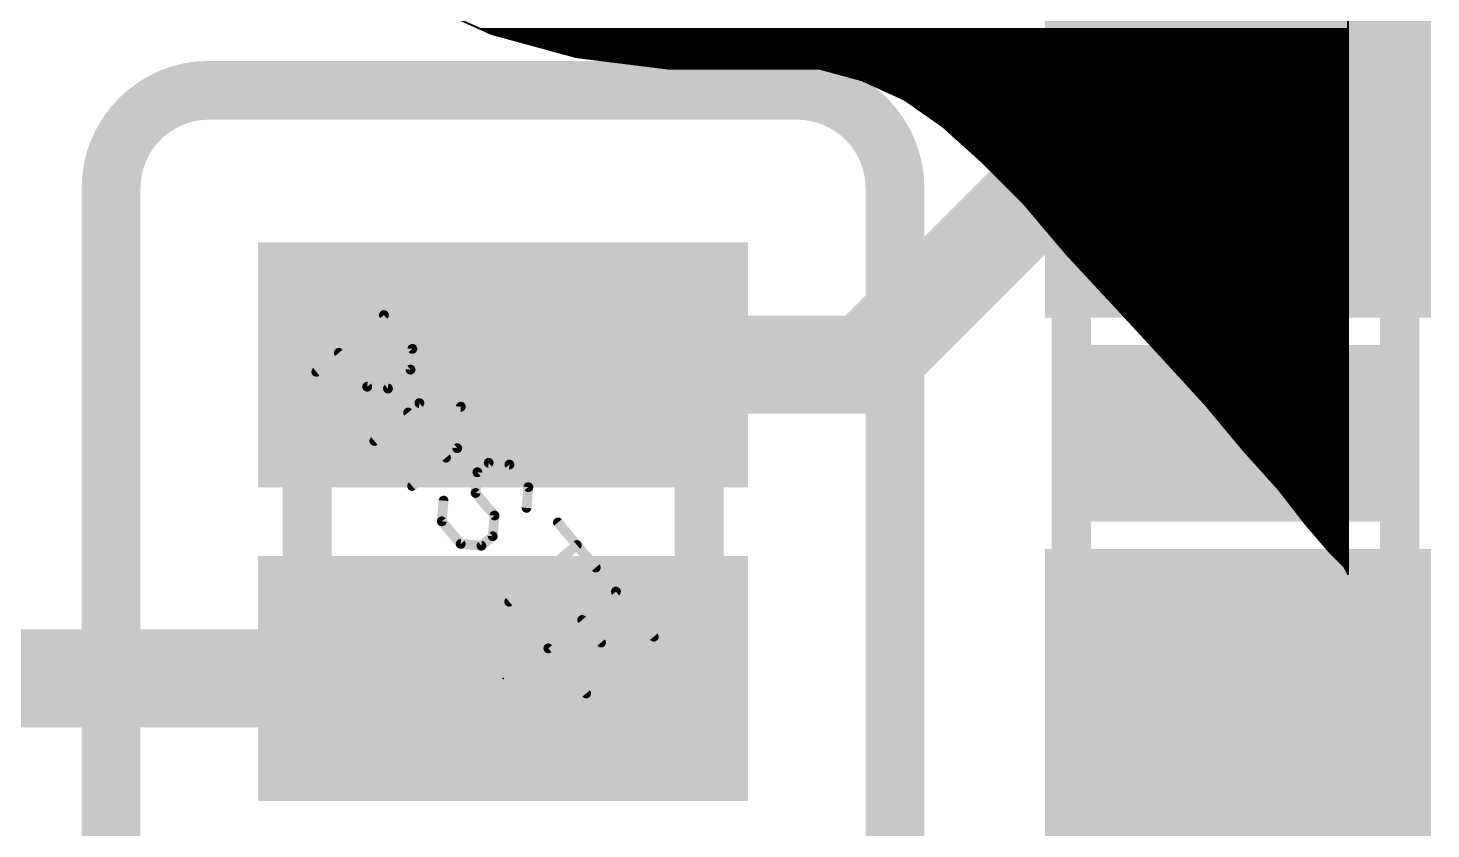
# Model space of a CAD drawing. Extents: x 0 to 108, y -22 to 15.
# Drawn here: x 6.389 to 10.025, y 2.785 to 4.86 of the extents above; entities that cross this region are included whole.
import ezdxf

# ---------------------------------------------------------------- set-up
doc = ezdxf.new("R2010")
doc.units = 0
for name, color, linetype in [('1', 12, 'CONTINUOUS'), ('21', 41, 'CONTINUOUS'), ('22', 40, 'CONTINUOUS'), ('23', 53, 'CONTINUOUS'), ('51', 53, 'CONTINUOUS')]:
    doc.layers.add(name, color=color, linetype=linetype)

# ---------------------------------------------------------------- blocks, each defined once
blk = doc.blocks.new('RECT')
blk.add_solid([(-0.5, -0.5), (0.5, -0.5), (-0.5, 0.5), (0.5, 0.5)])

msp = doc.modelspace()

# ---------------------------------------------------------------- linework, layer by layer
at = {"layer": '1', "const_width": 0.254}
for points in [[(9.232, 4.66), (8.5598, 3.9878)], [(9.525, 4.66), (9.232, 4.66)], [(7.62, 3.9878), (8.5598, 3.9878)], [(5.08, 3.175), (7.62, 3.175)]]:
    msp.add_lwpolyline(points, dxfattribs=at)
at = {"layer": '1', "const_width": 0.127}
for points in [[(9.232, 4.7235, 1), (9.232, 4.5965)], [(9.2769, 4.6151, 1), (9.1871, 4.7049)], [(9.525, 4.5965, 1), (9.525, 4.7235)], [(7.62, 4.0513, 1), (7.62, 3.9243)], [(8.5598, 3.9243, 1), (8.5598, 4.0513)], [(8.5149, 4.0327, 1), (8.6047, 3.9429)], [(7.62, 3.1115, 1), (7.62, 3.2385)]]:
    msp.add_lwpolyline(points, format="xyb", dxfattribs=at)
at = {"layer": '21'}
for points, const_width in [([(6.858, 4.699, 0.4142), (6.604, 4.445)], 0.1524), ([(6.858, 4.7371, 1), (6.858, 4.6609)], 0.0762), ([(6.858, 4.6609, 1), (6.858, 4.7371)], 0.0762), ([(8.636, 4.445, 0.4142), (8.382, 4.699)], 0.1524), ([(8.382, 4.7371, 1), (8.382, 4.6609)], 0.0762), ([(8.382, 4.6609, 1), (8.382, 4.7371)], 0.0762), ([(6.6421, 4.445, 1), (6.5659, 4.445)], 0.0762), ([(8.6741, 4.445, 1), (8.5979, 4.445)], 0.0762), ([(6.5659, 4.445, 1), (6.6421, 4.445)], 0.0762), ([(8.5979, 4.445, 1), (8.6741, 4.445)], 0.0762)]:
    msp.add_lwpolyline(points, format="xyb", dxfattribs=dict(at, const_width=const_width))
at = {"layer": '21', "const_width": 0.1524}
for points in [[(8.382, 4.699), (6.858, 4.699)], [(6.604, 1.905), (6.604, 4.445)], [(8.636, 4.445), (8.636, 1.905)]]:
    msp.add_lwpolyline(points, dxfattribs=at)
at = {"layer": '22', "const_width": 0.0051}
for points in [[(9.81, 6.015), (9.81, 3.445)], [(7.59, 4.845), (7.39, 4.935)], [(7.5618, 4.8577), (9.81, 4.8577)], [(7.5731, 4.8526), (9.81, 4.8526)], [(7.5844, 4.8475), (9.81, 4.8475)], [(7.81, 4.785), (7.59, 4.845)], [(7.5994, 4.8424), (9.81, 4.8424)], [(7.6181, 4.8373), (9.81, 4.8373)], [(7.6367, 4.8323), (9.81, 4.8323)], [(7.6553, 4.8272), (9.81, 4.8272)], [(7.6739, 4.8221), (9.81, 4.8221)], [(7.6926, 4.817), (9.81, 4.817)], [(7.7112, 4.8119), (9.81, 4.8119)], [(7.7298, 4.8069), (9.81, 4.8069)], [(7.7485, 4.8018), (9.81, 4.8018)], [(7.7671, 4.7967), (9.81, 4.7967)], [(7.7857, 4.7916), (9.81, 4.7916)], [(7.8044, 4.7865), (9.81, 4.7865)], [(8.05, 4.755), (7.81, 4.785)], [(7.8384, 4.7815), (9.81, 4.7815)], [(7.879, 4.7764), (9.81, 4.7764)], [(7.9197, 4.7713), (9.81, 4.7713)], [(7.9603, 4.7662), (9.81, 4.7662)], [(8.0009, 4.7611), (9.81, 4.7611)], [(8.0416, 4.7561), (9.81, 4.7561)], [(8.44, 4.755), (8.05, 4.755)], [(8.55, 4.725), (8.44, 4.755)], [(8.4548, 4.751), (9.81, 4.751)], [(8.4734, 4.7459), (9.81, 4.7459)], [(8.492, 4.7408), (9.81, 4.7408)], [(8.5107, 4.7357), (9.81, 4.7357)], [(8.5293, 4.7306), (9.81, 4.7306)], [(8.5479, 4.7256), (9.81, 4.7256)], [(8.66, 4.675), (8.55, 4.725)], [(8.5599, 4.7205), (9.81, 4.7205)], [(8.5711, 4.7154), (9.81, 4.7154)], [(8.5823, 4.7103), (9.81, 4.7103)], [(8.5935, 4.7052), (9.81, 4.7052)], [(8.6047, 4.7002), (9.81, 4.7002)], [(8.6158, 4.6951), (9.81, 4.6951)], [(8.627, 4.69), (9.81, 4.69)], [(8.6382, 4.6849), (9.81, 4.6849)], [(8.6494, 4.6798), (9.81, 4.6798)], [(8.76, 4.605), (8.66, 4.675)], [(8.6604, 4.6748), (9.81, 4.6748)], [(8.6676, 4.6697), (9.81, 4.6697)], [(8.6749, 4.6646), (9.81, 4.6646)], [(8.6821, 4.6595), (9.81, 4.6595)], [(8.6894, 4.6544), (9.81, 4.6544)], [(8.6967, 4.6493), (9.81, 4.6493)], [(8.7039, 4.6443), (9.81, 4.6443)], [(8.7112, 4.6392), (9.81, 4.6392)], [(8.7184, 4.6341), (9.81, 4.6341)], [(8.7257, 4.629), (9.81, 4.629)], [(8.7329, 4.6239), (9.81, 4.6239)], [(8.7402, 4.6189), (9.81, 4.6189)], [(8.7475, 4.6138), (9.81, 4.6138)], [(8.7547, 4.6087), (9.81, 4.6087)], [(8.86, 4.515), (8.76, 4.605)], [(8.7615, 4.6036), (9.81, 4.6036)], [(8.7672, 4.5985), (9.81, 4.5985)], [(8.7728, 4.5934), (9.81, 4.5934)], [(8.7785, 4.5884), (9.81, 4.5884)], [(8.7841, 4.5833), (9.81, 4.5833)], [(8.7898, 4.5782), (9.81, 4.5782)], [(8.7954, 4.5731), (9.81, 4.5731)], [(8.8011, 4.568), (9.81, 4.568)], [(8.8067, 4.563), (9.81, 4.563)], [(8.8124, 4.5579), (9.81, 4.5579)], [(8.818, 4.5528), (9.81, 4.5528)], [(8.8236, 4.5477), (9.81, 4.5477)], [(8.8293, 4.5426), (9.81, 4.5426)], [(8.8349, 4.5376), (9.81, 4.5376)], [(8.8406, 4.5325), (9.81, 4.5325)], [(8.8462, 4.5274), (9.81, 4.5274)], [(8.8519, 4.5223), (9.81, 4.5223)], [(8.8575, 4.5172), (9.81, 4.5172)], [(8.97, 4.405), (8.86, 4.515)], [(8.8628, 4.5122), (9.81, 4.5122)], [(8.8679, 4.5071), (9.81, 4.5071)], [(8.873, 4.502), (9.81, 4.502)], [(8.8781, 4.4969), (9.81, 4.4969)], [(8.8832, 4.4918), (9.81, 4.4918)], [(8.8883, 4.4867), (9.81, 4.4867)], [(8.8933, 4.4817), (9.81, 4.4817)], [(8.8984, 4.4766), (9.81, 4.4766)], [(8.9035, 4.4715), (9.81, 4.4715)], [(8.9086, 4.4664), (9.81, 4.4664)], [(8.9137, 4.4613), (9.81, 4.4613)], [(8.9187, 4.4563), (9.81, 4.4563)], [(8.9238, 4.4512), (9.81, 4.4512)], [(8.9289, 4.4461), (9.81, 4.4461)], [(8.934, 4.441), (9.81, 4.441)], [(8.9391, 4.4359), (9.81, 4.4359)], [(8.9442, 4.4309), (9.81, 4.4309)], [(8.9492, 4.4258), (9.81, 4.4258)], [(8.9543, 4.4207), (9.81, 4.4207)], [(8.9594, 4.4156), (9.81, 4.4156)], [(8.9645, 4.4105), (9.81, 4.4105)], [(8.9696, 4.4054), (9.81, 4.4054)], [(9.08, 4.275), (8.97, 4.405)], [(8.9739, 4.4004), (9.81, 4.4004)], [(8.9782, 4.3953), (9.81, 4.3953)], [(8.9825, 4.3902), (9.81, 4.3902)], [(8.9868, 4.3851), (9.81, 4.3851)], [(8.9911, 4.38), (9.81, 4.38)], [(8.9954, 4.375), (9.81, 4.375)], [(8.9997, 4.3699), (9.81, 4.3699)], [(9.004, 4.3648), (9.81, 4.3648)], [(9.0083, 4.3597), (9.81, 4.3597)], [(9.0126, 4.3546), (9.81, 4.3546)], [(9.0169, 4.3495), (9.81, 4.3495)], [(9.0212, 4.3445), (9.81, 4.3445)], [(9.0255, 4.3394), (9.81, 4.3394)], [(9.0298, 4.3343), (9.81, 4.3343)], [(9.0341, 4.3292), (9.81, 4.3292)], [(9.0384, 4.3241), (9.81, 4.3241)], [(9.0427, 4.3191), (9.81, 4.3191)], [(9.047, 4.314), (9.81, 4.314)], [(9.0513, 4.3089), (9.81, 4.3089)], [(9.0556, 4.3038), (9.81, 4.3038)], [(9.0599, 4.2987), (9.81, 4.2987)], [(9.0642, 4.2937), (9.81, 4.2937)], [(9.0685, 4.2886), (9.81, 4.2886)], [(9.0728, 4.2835), (9.81, 4.2835)], [(9.0771, 4.2784), (9.81, 4.2784)], [(9.21, 4.135), (9.08, 4.275)], [(9.0816, 4.2733), (9.81, 4.2733)], [(9.0863, 4.2683), (9.81, 4.2683)], [(9.091, 4.2632), (9.81, 4.2632)], [(9.0957, 4.2581), (9.81, 4.2581)], [(9.1004, 4.253), (9.81, 4.253)], [(9.1051, 4.2479), (9.81, 4.2479)], [(9.1099, 4.2428), (9.81, 4.2428)], [(9.1146, 4.2378), (9.81, 4.2378)], [(9.1193, 4.2327), (9.81, 4.2327)], [(9.124, 4.2276), (9.81, 4.2276)], [(9.1287, 4.2225), (9.81, 4.2225)], [(9.1335, 4.2174), (9.81, 4.2174)], [(9.1382, 4.2124), (9.81, 4.2124)], [(9.1429, 4.2073), (9.81, 4.2073)], [(9.1476, 4.2022), (9.81, 4.2022)], [(9.1523, 4.1971), (9.81, 4.1971)], [(9.157, 4.192), (9.81, 4.192)], [(9.1618, 4.187), (9.81, 4.187)], [(9.1665, 4.1819), (9.81, 4.1819)], [(9.1712, 4.1768), (9.81, 4.1768)], [(9.1759, 4.1717), (9.81, 4.1717)], [(9.1806, 4.1666), (9.81, 4.1666)], [(9.1854, 4.1615), (9.81, 4.1615)], [(9.1901, 4.1565), (9.81, 4.1565)], [(9.1948, 4.1514), (9.81, 4.1514)], [(9.1995, 4.1463), (9.81, 4.1463)], [(9.2042, 4.1412), (9.81, 4.1412)], [(9.2089, 4.1361), (9.81, 4.1361)], [(9.33, 4.005), (9.21, 4.135)], [(9.2136, 4.1311), (9.81, 4.1311)], [(9.2183, 4.126), (9.81, 4.126)], [(9.223, 4.1209), (9.81, 4.1209)], [(9.2277, 4.1158), (9.81, 4.1158)], [(9.2324, 4.1107), (9.81, 4.1107)], [(9.2371, 4.1056), (9.81, 4.1056)], [(9.2418, 4.1006), (9.81, 4.1006)], [(9.2465, 4.0955), (9.81, 4.0955)], [(9.2512, 4.0904), (9.81, 4.0904)], [(9.2559, 4.0853), (9.81, 4.0853)], [(9.2605, 4.0802), (9.81, 4.0802)], [(9.2652, 4.0752), (9.81, 4.0752)], [(9.2699, 4.0701), (9.81, 4.0701)], [(9.2746, 4.065), (9.81, 4.065)], [(9.2793, 4.0599), (9.81, 4.0599)], [(9.284, 4.0548), (9.81, 4.0548)], [(9.2887, 4.0498), (9.81, 4.0498)], [(9.2934, 4.0447), (9.81, 4.0447)], [(9.2981, 4.0396), (9.81, 4.0396)], [(9.3028, 4.0345), (9.81, 4.0345)], [(9.3075, 4.0294), (9.81, 4.0294)], [(9.3121, 4.0244), (9.81, 4.0244)], [(9.3168, 4.0193), (9.81, 4.0193)], [(9.3215, 4.0142), (9.81, 4.0142)], [(9.3262, 4.0091), (9.81, 4.0091)], [(9.44, 3.885), (9.33, 4.005)], [(9.3309, 4.004), (9.81, 4.004)], [(9.3356, 3.9989), (9.81, 3.9989)], [(9.3402, 3.9939), (9.81, 3.9939)], [(9.3449, 3.9888), (9.81, 3.9888)], [(9.3495, 3.9837), (9.81, 3.9837)], [(9.3542, 3.9786), (9.81, 3.9786)], [(9.3588, 3.9735), (9.81, 3.9735)], [(9.3635, 3.9685), (9.81, 3.9685)], [(9.3682, 3.9634), (9.81, 3.9634)], [(9.3728, 3.9583), (9.81, 3.9583)], [(9.3775, 3.9532), (9.81, 3.9532)], [(9.3821, 3.9481), (9.81, 3.9481)], [(9.3868, 3.9431), (9.81, 3.9431)], [(9.3914, 3.938), (9.81, 3.938)], [(9.3961, 3.9329), (9.81, 3.9329)], [(9.4008, 3.9278), (9.81, 3.9278)], [(9.4054, 3.9227), (9.81, 3.9227)], [(9.4101, 3.9176), (9.81, 3.9176)], [(9.4147, 3.9126), (9.81, 3.9126)], [(9.4194, 3.9075), (9.81, 3.9075)], [(9.4241, 3.9024), (9.81, 3.9024)], [(9.4287, 3.8973), (9.81, 3.8973)], [(9.4334, 3.8922), (9.81, 3.8922)], [(9.438, 3.8872), (9.81, 3.8872)], [(9.54, 3.765), (9.44, 3.885)], [(9.4424, 3.8821), (9.81, 3.8821)], [(9.4467, 3.877), (9.81, 3.877)], [(9.4509, 3.8719), (9.81, 3.8719)], [(9.4551, 3.8668), (9.81, 3.8668)], [(9.4594, 3.8618), (9.81, 3.8618)], [(9.4636, 3.8567), (9.81, 3.8567)], [(9.4678, 3.8516), (9.81, 3.8516)], [(9.4721, 3.8465), (9.81, 3.8465)], [(9.4763, 3.8414), (9.81, 3.8414)], [(9.4805, 3.8363), (9.81, 3.8363)], [(9.4848, 3.8313), (9.81, 3.8313)], [(9.489, 3.8262), (9.81, 3.8262)], [(9.4932, 3.8211), (9.81, 3.8211)], [(9.4975, 3.816), (9.81, 3.816)], [(9.5017, 3.8109), (9.81, 3.8109)], [(9.506, 3.8059), (9.81, 3.8059)], [(9.5102, 3.8008), (9.81, 3.8008)], [(9.5144, 3.7957), (9.81, 3.7957)], [(9.5187, 3.7906), (9.81, 3.7906)], [(9.5229, 3.7855), (9.81, 3.7855)], [(9.5271, 3.7805), (9.81, 3.7805)], [(9.5314, 3.7754), (9.81, 3.7754)], [(9.5356, 3.7703), (9.81, 3.7703)], [(9.5398, 3.7652), (9.81, 3.7652)], [(9.63, 3.665), (9.54, 3.765)], [(9.5444, 3.7601), (9.81, 3.7601)], [(9.549, 3.755), (9.81, 3.755)], [(9.5535, 3.75), (9.81, 3.75)], [(9.5581, 3.7449), (9.81, 3.7449)], [(9.5627, 3.7398), (9.81, 3.7398)], [(9.5673, 3.7347), (9.81, 3.7347)], [(9.5718, 3.7296), (9.81, 3.7296)], [(9.5764, 3.7246), (9.81, 3.7246)], [(9.581, 3.7195), (9.81, 3.7195)], [(9.5855, 3.7144), (9.81, 3.7144)], [(9.5901, 3.7093), (9.81, 3.7093)], [(9.5947, 3.7042), (9.81, 3.7042)], [(9.5993, 3.6992), (9.81, 3.6992)], [(9.6038, 3.6941), (9.81, 3.6941)], [(9.6084, 3.689), (9.81, 3.689)], [(9.613, 3.6839), (9.81, 3.6839)], [(9.6176, 3.6788), (9.81, 3.6788)], [(9.6221, 3.6737), (9.81, 3.6737)], [(9.6267, 3.6687), (9.81, 3.6687)], [(9.7, 3.575), (9.63, 3.665)], [(9.6311, 3.6636), (9.81, 3.6636)], [(9.6351, 3.6585), (9.81, 3.6585)], [(9.639, 3.6534), (9.81, 3.6534)], [(9.643, 3.6483), (9.81, 3.6483)], [(9.6469, 3.6433), (9.81, 3.6433)], [(9.6509, 3.6382), (9.81, 3.6382)], [(9.6548, 3.6331), (9.81, 3.6331)], [(9.6588, 3.628), (9.81, 3.628)], [(9.6627, 3.6229), (9.81, 3.6229)], [(9.6667, 3.6179), (9.81, 3.6179)], [(9.6706, 3.6128), (9.81, 3.6128)], [(9.6746, 3.6077), (9.81, 3.6077)], [(9.6785, 3.6026), (9.81, 3.6026)], [(9.6825, 3.5975), (9.81, 3.5975)], [(9.6864, 3.5924), (9.81, 3.5924)], [(9.6904, 3.5874), (9.81, 3.5874)], [(9.6943, 3.5823), (9.81, 3.5823)], [(9.6983, 3.5772), (9.81, 3.5772)], [(9.76, 3.505), (9.7, 3.575)], [(9.7025, 3.5721), (9.81, 3.5721)], [(9.7068, 3.567), (9.81, 3.567)], [(9.7112, 3.562), (9.81, 3.562)], [(9.7155, 3.5569), (9.81, 3.5569)], [(9.7199, 3.5518), (9.81, 3.5518)], [(9.7242, 3.5467), (9.81, 3.5467)], [(9.7286, 3.5416), (9.81, 3.5416)], [(9.733, 3.5366), (9.81, 3.5366)], [(9.7373, 3.5315), (9.81, 3.5315)], [(9.7417, 3.5264), (9.81, 3.5264)], [(9.746, 3.5213), (9.81, 3.5213)], [(9.7504, 3.5162), (9.81, 3.5162)], [(9.7547, 3.5111), (9.81, 3.5111)], [(9.7591, 3.5061), (9.81, 3.5061)], [(9.8, 3.465), (9.76, 3.505)], [(9.764, 3.501), (9.81, 3.501)], [(9.7691, 3.4959), (9.81, 3.4959)], [(9.7742, 3.4908), (9.81, 3.4908)], [(9.7793, 3.4857), (9.81, 3.4857)], [(9.7843, 3.4807), (9.81, 3.4807)], [(9.7894, 3.4756), (9.81, 3.4756)], [(9.7945, 3.4705), (9.81, 3.4705)], [(9.7996, 3.4654), (9.81, 3.4654)], [(9.81, 3.445), (9.8, 3.465)], [(9.8023, 3.4603), (9.81, 3.4603)], [(9.8049, 3.4553), (9.81, 3.4553)], [(9.8074, 3.4502), (9.81, 3.4502)], [(9.81, 3.4451), (9.81, 3.4451)]]:
    msp.add_lwpolyline(points, dxfattribs=at)
at = {"layer": '22', "const_width": 0.0025}
for points in [[(7.5618, 4.8589, 1), (7.5618, 4.8564)], [(7.5731, 4.8539, 1), (7.5731, 4.8513)], [(7.5844, 4.8488, 1), (7.5844, 4.8462)], [(7.5903, 4.8462, 1), (7.5897, 4.8438)], [(7.5895, 4.8438, 1), (7.5905, 4.8462)], [(7.5994, 4.8437, 1), (7.5994, 4.8412)], [(7.6181, 4.8386, 1), (7.6181, 4.8361)], [(9.81, 4.8564, 1), (9.81, 4.8589)], [(9.81, 4.8513, 1), (9.81, 4.8539)], [(9.81, 4.8462, 1), (9.81, 4.8488)], [(9.81, 4.8412, 1), (9.81, 4.8437)], [(9.81, 4.8361, 1), (9.81, 4.8386)], [(7.6367, 4.8335, 1), (7.6367, 4.831)], [(7.6553, 4.8285, 1), (7.6553, 4.8259)], [(7.6739, 4.8234, 1), (7.6739, 4.8208)], [(7.6926, 4.8183, 1), (7.6926, 4.8158)], [(7.7112, 4.8132, 1), (7.7112, 4.8107)], [(7.7298, 4.8081, 1), (7.7298, 4.8056)], [(7.7485, 4.8031, 1), (7.7485, 4.8005)], [(9.81, 4.831, 1), (9.81, 4.8335)], [(9.81, 4.8259, 1), (9.81, 4.8285)], [(9.81, 4.8208, 1), (9.81, 4.8234)], [(9.81, 4.8158, 1), (9.81, 4.8183)], [(9.81, 4.8107, 1), (9.81, 4.8132)], [(9.81, 4.8056, 1), (9.81, 4.8081)], [(9.81, 4.8005, 1), (9.81, 4.8031)], [(7.7671, 4.798, 1), (7.7671, 4.7954)], [(7.7857, 4.7929, 1), (7.7857, 4.7903)], [(7.8044, 4.7878, 1), (7.8044, 4.7853)], [(7.8102, 4.7863, 1), (7.8098, 4.7837)], [(7.8097, 4.7838, 1), (7.8103, 4.7862)], [(7.8384, 4.7827, 1), (7.8384, 4.7802)], [(7.879, 4.7776, 1), (7.879, 4.7751)], [(7.9197, 4.7726, 1), (7.9197, 4.77)], [(7.9603, 4.7675, 1), (7.9603, 4.7649)], [(8.0009, 4.7624, 1), (8.0009, 4.7599)], [(9.81, 4.7954, 1), (9.81, 4.798)], [(9.81, 4.7903, 1), (9.81, 4.7929)], [(9.81, 4.7853, 1), (9.81, 4.7878)], [(9.81, 4.7802, 1), (9.81, 4.7827)], [(9.81, 4.7751, 1), (9.81, 4.7776)], [(9.81, 4.77, 1), (9.81, 4.7726)], [(9.81, 4.7649, 1), (9.81, 4.7675)], [(9.81, 4.7599, 1), (9.81, 4.7624)], [(8.0416, 4.7573, 1), (8.0416, 4.7548)], [(8.05, 4.7563, 1), (8.05, 4.7537)], [(8.0498, 4.7537, 1), (8.0502, 4.7563)], [(8.4403, 4.7562, 1), (8.4397, 4.7538)], [(8.44, 4.7537, 1), (8.44, 4.7563)], [(8.4548, 4.7522, 1), (8.4548, 4.7497)], [(8.4734, 4.7472, 1), (8.4734, 4.7446)], [(8.492, 4.7421, 1), (8.492, 4.7395)], [(8.5107, 4.737, 1), (8.5107, 4.7345)], [(8.5293, 4.7319, 1), (8.5293, 4.7294)], [(8.5479, 4.7268, 1), (8.5479, 4.7243)], [(8.5505, 4.7262, 1), (8.5495, 4.7238)], [(8.5497, 4.7238, 1), (8.5503, 4.7262)], [(9.81, 4.7548, 1), (9.81, 4.7573)], [(9.81, 4.7497, 1), (9.81, 4.7522)], [(9.81, 4.7446, 1), (9.81, 4.7472)], [(9.81, 4.7395, 1), (9.81, 4.7421)], [(9.81, 4.7345, 1), (9.81, 4.737)], [(9.81, 4.7294, 1), (9.81, 4.7319)], [(9.81, 4.7243, 1), (9.81, 4.7268)], [(8.5599, 4.7218, 1), (8.5599, 4.7192)], [(8.5711, 4.7167, 1), (8.5711, 4.7141)], [(8.5823, 4.7116, 1), (8.5823, 4.709)], [(8.5935, 4.7065, 1), (8.5935, 4.704)], [(8.6047, 4.7014, 1), (8.6047, 4.6989)], [(8.6158, 4.6963, 1), (8.6158, 4.6938)], [(8.627, 4.6913, 1), (8.627, 4.6887)], [(9.81, 4.7192, 1), (9.81, 4.7218)], [(9.81, 4.7141, 1), (9.81, 4.7167)], [(9.81, 4.709, 1), (9.81, 4.7116)], [(9.81, 4.704, 1), (9.81, 4.7065)], [(9.81, 4.6989, 1), (9.81, 4.7014)], [(9.81, 4.6938, 1), (9.81, 4.6963)], [(9.81, 4.6887, 1), (9.81, 4.6913)], [(8.6382, 4.6862, 1), (8.6382, 4.6836)], [(8.6494, 4.6811, 1), (8.6494, 4.6786)], [(8.6607, 4.676, 1), (8.6593, 4.674)], [(8.6604, 4.676, 1), (8.6604, 4.6735)], [(8.6595, 4.6738, 1), (8.6605, 4.6762)], [(8.6676, 4.6709, 1), (8.6676, 4.6684)], [(8.6749, 4.6659, 1), (8.6749, 4.6633)], [(8.6821, 4.6608, 1), (8.6821, 4.6582)], [(8.6894, 4.6557, 1), (8.6894, 4.6532)], [(9.81, 4.6836, 1), (9.81, 4.6862)], [(9.81, 4.6786, 1), (9.81, 4.6811)], [(9.81, 4.6735, 1), (9.81, 4.676)], [(9.81, 4.6684, 1), (9.81, 4.6709)], [(9.81, 4.6633, 1), (9.81, 4.6659)], [(9.81, 4.6582, 1), (9.81, 4.6608)], [(9.81, 4.6532, 1), (9.81, 4.6557)], [(8.6967, 4.6506, 1), (8.6967, 4.6481)], [(8.7039, 4.6455, 1), (8.7039, 4.643)], [(8.7112, 4.6405, 1), (8.7112, 4.6379)], [(8.7184, 4.6354, 1), (8.7184, 4.6328)], [(8.7257, 4.6303, 1), (8.7257, 4.6277)], [(8.7329, 4.6252, 1), (8.7329, 4.6227)], [(8.7402, 4.6201, 1), (8.7402, 4.6176)], [(9.81, 4.6481, 1), (9.81, 4.6506)], [(9.81, 4.643, 1), (9.81, 4.6455)], [(9.81, 4.6379, 1), (9.81, 4.6405)], [(9.81, 4.6328, 1), (9.81, 4.6354)], [(9.81, 4.6277, 1), (9.81, 4.6303)], [(9.81, 4.6227, 1), (9.81, 4.6252)], [(9.81, 4.6176, 1), (9.81, 4.6201)], [(8.7475, 4.615, 1), (8.7475, 4.6125)], [(8.7547, 4.61, 1), (8.7547, 4.6074)], [(8.7608, 4.6059, 1), (8.7592, 4.6041)], [(8.7593, 4.604, 1), (8.7607, 4.606)], [(8.7615, 4.6049, 1), (8.7615, 4.6023)], [(8.7672, 4.5998, 1), (8.7672, 4.5973)], [(8.7728, 4.5947, 1), (8.7728, 4.5922)], [(8.7785, 4.5896, 1), (8.7785, 4.5871)], [(8.7841, 4.5846, 1), (8.7841, 4.582)], [(9.81, 4.6125, 1), (9.81, 4.615)], [(9.81, 4.6074, 1), (9.81, 4.61)], [(9.81, 4.6023, 1), (9.81, 4.6049)], [(9.81, 4.5973, 1), (9.81, 4.5998)], [(9.81, 4.5922, 1), (9.81, 4.5947)], [(9.81, 4.5871, 1), (9.81, 4.5896)], [(9.81, 4.582, 1), (9.81, 4.5846)], [(8.7898, 4.5795, 1), (8.7898, 4.5769)], [(8.7954, 4.5744, 1), (8.7954, 4.5719)], [(8.8011, 4.5693, 1), (8.8011, 4.5668)], [(8.8067, 4.5642, 1), (8.8067, 4.5617)], [(8.8124, 4.5592, 1), (8.8124, 4.5566)], [(8.818, 4.5541, 1), (8.818, 4.5515)], [(8.8236, 4.549, 1), (8.8236, 4.5464)], [(8.8293, 4.5439, 1), (8.8293, 4.5414)], [(9.81, 4.5769, 1), (9.81, 4.5795)], [(9.81, 4.5719, 1), (9.81, 4.5744)], [(9.81, 4.5668, 1), (9.81, 4.5693)], [(9.81, 4.5617, 1), (9.81, 4.5642)], [(9.81, 4.5566, 1), (9.81, 4.5592)], [(9.81, 4.5515, 1), (9.81, 4.5541)], [(9.81, 4.5464, 1), (9.81, 4.549)], [(9.81, 4.5414, 1), (9.81, 4.5439)], [(8.8349, 4.5388, 1), (8.8349, 4.5363)], [(8.8406, 4.5337, 1), (8.8406, 4.5312)], [(8.8462, 4.5287, 1), (8.8462, 4.5261)], [(8.8519, 4.5236, 1), (8.8519, 4.521)], [(8.8575, 4.5185, 1), (8.8575, 4.516)], [(8.8609, 4.5159, 1), (8.8591, 4.5141)], [(8.8592, 4.5141, 1), (8.8608, 4.5159)], [(8.8628, 4.5134, 1), (8.8628, 4.5109)], [(8.8679, 4.5083, 1), (8.8679, 4.5058)], [(9.81, 4.5363, 1), (9.81, 4.5388)], [(9.81, 4.5312, 1), (9.81, 4.5337)], [(9.81, 4.5261, 1), (9.81, 4.5287)], [(9.81, 4.521, 1), (9.81, 4.5236)], [(9.81, 4.516, 1), (9.81, 4.5185)], [(9.81, 4.5109, 1), (9.81, 4.5134)], [(9.81, 4.5058, 1), (9.81, 4.5083)], [(8.873, 4.5033, 1), (8.873, 4.5007)], [(8.8781, 4.4982, 1), (8.8781, 4.4956)], [(8.8832, 4.4931, 1), (8.8832, 4.4906)], [(8.8883, 4.488, 1), (8.8883, 4.4855)], [(8.8933, 4.4829, 1), (8.8933, 4.4804)], [(8.8984, 4.4779, 1), (8.8984, 4.4753)], [(8.9035, 4.4728, 1), (8.9035, 4.4702)], [(9.81, 4.5007, 1), (9.81, 4.5033)], [(9.81, 4.4956, 1), (9.81, 4.4982)], [(9.81, 4.4906, 1), (9.81, 4.4931)], [(9.81, 4.4855, 1), (9.81, 4.488)], [(9.81, 4.4804, 1), (9.81, 4.4829)], [(9.81, 4.4753, 1), (9.81, 4.4779)], [(9.81, 4.4702, 1), (9.81, 4.4728)], [(8.9086, 4.4677, 1), (8.9086, 4.4651)], [(8.9137, 4.4626, 1), (8.9137, 4.4601)], [(8.9187, 4.4575, 1), (8.9187, 4.455)], [(8.9238, 4.4524, 1), (8.9238, 4.4499)], [(8.9289, 4.4474, 1), (8.9289, 4.4448)], [(8.934, 4.4423, 1), (8.934, 4.4397)], [(8.9391, 4.4372, 1), (8.9391, 4.4347)], [(9.81, 4.4651, 1), (9.81, 4.4677)], [(9.81, 4.4601, 1), (9.81, 4.4626)], [(9.81, 4.455, 1), (9.81, 4.4575)], [(9.81, 4.4499, 1), (9.81, 4.4524)], [(9.81, 4.4448, 1), (9.81, 4.4474)], [(9.81, 4.4397, 1), (9.81, 4.4423)], [(9.81, 4.4347, 1), (9.81, 4.4372)], [(8.9442, 4.4321, 1), (8.9442, 4.4296)], [(8.9492, 4.427, 1), (8.9492, 4.4245)], [(8.9543, 4.422, 1), (8.9543, 4.4194)], [(8.9594, 4.4169, 1), (8.9594, 4.4143)], [(8.9645, 4.4118, 1), (8.9645, 4.4093)], [(8.9696, 4.4067, 1), (8.9696, 4.4042)], [(8.971, 4.4058, 1), (8.969, 4.4042)], [(8.9691, 4.4041, 1), (8.9709, 4.4059)], [(8.9739, 4.4016, 1), (8.9739, 4.3991)], [(9.81, 4.4296, 1), (9.81, 4.4321)], [(9.81, 4.4245, 1), (9.81, 4.427)], [(9.81, 4.4194, 1), (9.81, 4.422)], [(9.81, 4.4143, 1), (9.81, 4.4169)], [(9.81, 4.4093, 1), (9.81, 4.4118)], [(9.81, 4.4042, 1), (9.81, 4.4067)], [(9.81, 4.3991, 1), (9.81, 4.4016)], [(8.9782, 4.3966, 1), (8.9782, 4.394)], [(8.9825, 4.3915, 1), (8.9825, 4.3889)], [(8.9868, 4.3864, 1), (8.9868, 4.3838)], [(8.9911, 4.3813, 1), (8.9911, 4.3788)], [(8.9954, 4.3762, 1), (8.9954, 4.3737)], [(8.9997, 4.3711, 1), (8.9997, 4.3686)], [(9.004, 4.3661, 1), (9.004, 4.3635)], [(9.81, 4.394, 1), (9.81, 4.3966)], [(9.81, 4.3889, 1), (9.81, 4.3915)], [(9.81, 4.3838, 1), (9.81, 4.3864)], [(9.81, 4.3788, 1), (9.81, 4.3813)], [(9.81, 4.3737, 1), (9.81, 4.3762)], [(9.81, 4.3686, 1), (9.81, 4.3711)], [(9.81, 4.3635, 1), (9.81, 4.3661)], [(9.0083, 4.361, 1), (9.0083, 4.3584)], [(9.0126, 4.3559, 1), (9.0126, 4.3534)], [(9.0169, 4.3508, 1), (9.0169, 4.3483)], [(9.0212, 4.3457, 1), (9.0212, 4.3432)], [(9.0255, 4.3407, 1), (9.0255, 4.3381)], [(9.0298, 4.3356, 1), (9.0298, 4.333)], [(9.0341, 4.3305, 1), (9.0341, 4.328)], [(9.81, 4.3584, 1), (9.81, 4.361)], [(9.81, 4.3534, 1), (9.81, 4.3559)], [(9.81, 4.3483, 1), (9.81, 4.3508)], [(9.81, 4.3432, 1), (9.81, 4.3457)], [(9.81, 4.3381, 1), (9.81, 4.3407)], [(9.81, 4.333, 1), (9.81, 4.3356)], [(9.81, 4.328, 1), (9.81, 4.3305)], [(9.0384, 4.3254, 1), (9.0384, 4.3229)], [(9.0427, 4.3203, 1), (9.0427, 4.3178)], [(9.047, 4.3153, 1), (9.047, 4.3127)], [(9.0513, 4.3102, 1), (9.0513, 4.3076)], [(9.0556, 4.3051, 1), (9.0556, 4.3025)], [(9.0599, 4.3, 1), (9.0599, 4.2975)], [(9.0642, 4.2949, 1), (9.0642, 4.2924)], [(9.0685, 4.2898, 1), (9.0685, 4.2873)], [(9.81, 4.3229, 1), (9.81, 4.3254)], [(9.81, 4.3178, 1), (9.81, 4.3203)], [(9.81, 4.3127, 1), (9.81, 4.3153)], [(9.81, 4.3076, 1), (9.81, 4.3102)], [(9.81, 4.3025, 1), (9.81, 4.3051)], [(9.81, 4.2975, 1), (9.81, 4.3)], [(9.81, 4.2924, 1), (9.81, 4.2949)], [(9.81, 4.2873, 1), (9.81, 4.2898)], [(9.0728, 4.2848, 1), (9.0728, 4.2822)], [(9.0771, 4.2797, 1), (9.0771, 4.2771)], [(9.0809, 4.2759, 1), (9.0791, 4.2741)], [(9.079, 4.2742, 1), (9.081, 4.2758)], [(9.0816, 4.2746, 1), (9.0816, 4.2721)], [(9.0863, 4.2695, 1), (9.0863, 4.267)], [(9.091, 4.2644, 1), (9.091, 4.2619)], [(9.0957, 4.2594, 1), (9.0957, 4.2568)], [(9.1004, 4.2543, 1), (9.1004, 4.2517)], [(9.81, 4.2822, 1), (9.81, 4.2848)], [(9.81, 4.2771, 1), (9.81, 4.2797)], [(9.81, 4.2721, 1), (9.81, 4.2746)], [(9.81, 4.267, 1), (9.81, 4.2695)], [(9.81, 4.2619, 1), (9.81, 4.2644)], [(9.81, 4.2568, 1), (9.81, 4.2594)], [(9.81, 4.2517, 1), (9.81, 4.2543)], [(9.1051, 4.2492, 1), (9.1051, 4.2467)], [(9.1099, 4.2441, 1), (9.1099, 4.2416)], [(9.1146, 4.239, 1), (9.1146, 4.2365)], [(9.1193, 4.234, 1), (9.1193, 4.2314)], [(9.124, 4.2289, 1), (9.124, 4.2263)], [(9.1287, 4.2238, 1), (9.1287, 4.2212)], [(9.1335, 4.2187, 1), (9.1335, 4.2162)], [(9.81, 4.2467, 1), (9.81, 4.2492)], [(9.81, 4.2416, 1), (9.81, 4.2441)], [(9.81, 4.2365, 1), (9.81, 4.239)], [(9.81, 4.2314, 1), (9.81, 4.234)], [(9.81, 4.2263, 1), (9.81, 4.2289)], [(9.81, 4.2212, 1), (9.81, 4.2238)], [(9.81, 4.2162, 1), (9.81, 4.2187)], [(9.1382, 4.2136, 1), (9.1382, 4.2111)], [(9.1429, 4.2085, 1), (9.1429, 4.206)], [(9.1476, 4.2035, 1), (9.1476, 4.2009)], [(9.1523, 4.1984, 1), (9.1523, 4.1958)], [(9.157, 4.1933, 1), (9.157, 4.1908)], [(9.1618, 4.1882, 1), (9.1618, 4.1857)], [(9.1665, 4.1831, 1), (9.1665, 4.1806)], [(9.81, 4.2111, 1), (9.81, 4.2136)], [(9.81, 4.206, 1), (9.81, 4.2085)], [(9.81, 4.2009, 1), (9.81, 4.2035)], [(9.81, 4.1958, 1), (9.81, 4.1984)], [(9.81, 4.1908, 1), (9.81, 4.1933)], [(9.81, 4.1857, 1), (9.81, 4.1882)], [(9.81, 4.1806, 1), (9.81, 4.1831)], [(9.1712, 4.1781, 1), (9.1712, 4.1755)], [(9.1759, 4.173, 1), (9.1759, 4.1704)], [(9.1806, 4.1679, 1), (9.1806, 4.1654)], [(9.1854, 4.1628, 1), (9.1854, 4.1603)], [(9.1901, 4.1577, 1), (9.1901, 4.1552)], [(9.1948, 4.1527, 1), (9.1948, 4.1501)], [(9.1995, 4.1476, 1), (9.1995, 4.145)], [(9.81, 4.1755, 1), (9.81, 4.1781)], [(9.81, 4.1704, 1), (9.81, 4.173)], [(9.81, 4.1654, 1), (9.81, 4.1679)], [(9.81, 4.1603, 1), (9.81, 4.1628)], [(9.81, 4.1552, 1), (9.81, 4.1577)], [(9.81, 4.1501, 1), (9.81, 4.1527)], [(9.81, 4.145, 1), (9.81, 4.1476)], [(9.2042, 4.1425, 1), (9.2042, 4.1399)], [(9.2089, 4.1374, 1), (9.2089, 4.1349)], [(9.2109, 4.1359, 1), (9.2091, 4.1341)], [(9.2091, 4.1341, 1), (9.2109, 4.1359)], [(9.2136, 4.1323, 1), (9.2136, 4.1298)], [(9.2183, 4.1272, 1), (9.2183, 4.1247)], [(9.223, 4.1222, 1), (9.223, 4.1196)], [(9.2277, 4.1171, 1), (9.2277, 4.1145)], [(9.2324, 4.112, 1), (9.2324, 4.1095)], [(9.81, 4.1399, 1), (9.81, 4.1425)], [(9.81, 4.1349, 1), (9.81, 4.1374)], [(9.81, 4.1298, 1), (9.81, 4.1323)], [(9.81, 4.1247, 1), (9.81, 4.1272)], [(9.81, 4.1196, 1), (9.81, 4.1222)], [(9.81, 4.1145, 1), (9.81, 4.1171)], [(9.81, 4.1095, 1), (9.81, 4.112)], [(9.2371, 4.1069, 1), (9.2371, 4.1044)], [(9.2418, 4.1018, 1), (9.2418, 4.0993)], [(9.2465, 4.0968, 1), (9.2465, 4.0942)], [(9.2512, 4.0917, 1), (9.2512, 4.0891)], [(9.2559, 4.0866, 1), (9.2559, 4.0841)], [(9.2605, 4.0815, 1), (9.2605, 4.079)], [(9.2652, 4.0764, 1), (9.2652, 4.0739)], [(9.2699, 4.0714, 1), (9.2699, 4.0688)], [(9.81, 4.1044, 1), (9.81, 4.1069)], [(9.81, 4.0993, 1), (9.81, 4.1018)], [(9.81, 4.0942, 1), (9.81, 4.0968)], [(9.81, 4.0891, 1), (9.81, 4.0917)], [(9.81, 4.0841, 1), (9.81, 4.0866)], [(9.81, 4.079, 1), (9.81, 4.0815)], [(9.81, 4.0739, 1), (9.81, 4.0764)], [(9.81, 4.0688, 1), (9.81, 4.0714)], [(9.2746, 4.0663, 1), (9.2746, 4.0637)], [(9.2793, 4.0612, 1), (9.2793, 4.0586)], [(9.284, 4.0561, 1), (9.284, 4.0536)], [(9.2887, 4.051, 1), (9.2887, 4.0485)], [(9.2934, 4.0459, 1), (9.2934, 4.0434)], [(9.2981, 4.0409, 1), (9.2981, 4.0383)], [(9.3028, 4.0358, 1), (9.3028, 4.0332)], [(9.81, 4.0637, 1), (9.81, 4.0663)], [(9.81, 4.0586, 1), (9.81, 4.0612)], [(9.81, 4.0536, 1), (9.81, 4.0561)], [(9.81, 4.0485, 1), (9.81, 4.051)], [(9.81, 4.0434, 1), (9.81, 4.0459)], [(9.81, 4.0383, 1), (9.81, 4.0409)], [(9.81, 4.0332, 1), (9.81, 4.0358)], [(9.3075, 4.0307, 1), (9.3075, 4.0282)], [(9.3121, 4.0256, 1), (9.3121, 4.0231)], [(9.3168, 4.0205, 1), (9.3168, 4.018)], [(9.3215, 4.0155, 1), (9.3215, 4.0129)], [(9.3262, 4.0104, 1), (9.3262, 4.0078)], [(9.3309, 4.0059, 1), (9.3291, 4.0041)], [(9.3291, 4.0041, 1), (9.3309, 4.0059)], [(9.3309, 4.0053, 1), (9.3309, 4.0028)], [(9.3356, 4.0002, 1), (9.3356, 3.9977)], [(9.81, 4.0282, 1), (9.81, 4.0307)], [(9.81, 4.0231, 1), (9.81, 4.0256)], [(9.81, 4.018, 1), (9.81, 4.0205)], [(9.81, 4.0129, 1), (9.81, 4.0155)], [(9.81, 4.0078, 1), (9.81, 4.0104)], [(9.81, 4.0028, 1), (9.81, 4.0053)], [(9.81, 3.9977, 1), (9.81, 4.0002)], [(9.3402, 3.9951, 1), (9.3402, 3.9926)], [(9.3449, 3.9901, 1), (9.3449, 3.9875)], [(9.3495, 3.985, 1), (9.3495, 3.9824)], [(9.3542, 3.9799, 1), (9.3542, 3.9773)], [(9.3588, 3.9748, 1), (9.3588, 3.9723)], [(9.3635, 3.9697, 1), (9.3635, 3.9672)], [(9.3682, 3.9646, 1), (9.3682, 3.9621)], [(9.81, 3.9926, 1), (9.81, 3.9951)], [(9.81, 3.9875, 1), (9.81, 3.9901)], [(9.81, 3.9824, 1), (9.81, 3.985)], [(9.81, 3.9773, 1), (9.81, 3.9799)], [(9.81, 3.9723, 1), (9.81, 3.9748)], [(9.81, 3.9672, 1), (9.81, 3.9697)], [(9.81, 3.9621, 1), (9.81, 3.9646)], [(9.3728, 3.9596, 1), (9.3728, 3.957)], [(9.3775, 3.9545, 1), (9.3775, 3.9519)], [(9.3821, 3.9494, 1), (9.3821, 3.9469)], [(9.3868, 3.9443, 1), (9.3868, 3.9418)], [(9.3914, 3.9392, 1), (9.3914, 3.9367)], [(9.3961, 3.9342, 1), (9.3961, 3.9316)], [(9.4008, 3.9291, 1), (9.4008, 3.9265)], [(9.81, 3.957, 1), (9.81, 3.9596)], [(9.81, 3.9519, 1), (9.81, 3.9545)], [(9.81, 3.9469, 1), (9.81, 3.9494)], [(9.81, 3.9418, 1), (9.81, 3.9443)], [(9.81, 3.9367, 1), (9.81, 3.9392)], [(9.81, 3.9316, 1), (9.81, 3.9342)], [(9.81, 3.9265, 1), (9.81, 3.9291)], [(9.4054, 3.924, 1), (9.4054, 3.9215)], [(9.4101, 3.9189, 1), (9.4101, 3.9164)], [(9.4147, 3.9138, 1), (9.4147, 3.9113)], [(9.4194, 3.9088, 1), (9.4194, 3.9062)], [(9.4241, 3.9037, 1), (9.4241, 3.9011)], [(9.4287, 3.8986, 1), (9.4287, 3.896)], [(9.4334, 3.8935, 1), (9.4334, 3.891)], [(9.81, 3.9215, 1), (9.81, 3.924)], [(9.81, 3.9164, 1), (9.81, 3.9189)], [(9.81, 3.9113, 1), (9.81, 3.9138)], [(9.81, 3.9062, 1), (9.81, 3.9088)], [(9.81, 3.9011, 1), (9.81, 3.9037)], [(9.81, 3.896, 1), (9.81, 3.8986)], [(9.81, 3.891, 1), (9.81, 3.8935)], [(9.438, 3.8884, 1), (9.438, 3.8859)], [(9.441, 3.8858, 1), (9.439, 3.8842)], [(9.4391, 3.8841, 1), (9.4409, 3.8859)], [(9.4424, 3.8833, 1), (9.4424, 3.8808)], [(9.4467, 3.8783, 1), (9.4467, 3.8757)], [(9.4509, 3.8732, 1), (9.4509, 3.8706)], [(9.4551, 3.8681, 1), (9.4551, 3.8656)], [(9.4594, 3.863, 1), (9.4594, 3.8605)], [(9.4636, 3.8579, 1), (9.4636, 3.8554)], [(9.4678, 3.8529, 1), (9.4678, 3.8503)], [(9.81, 3.8859, 1), (9.81, 3.8884)], [(9.81, 3.8808, 1), (9.81, 3.8833)], [(9.81, 3.8757, 1), (9.81, 3.8783)], [(9.81, 3.8706, 1), (9.81, 3.8732)], [(9.81, 3.8656, 1), (9.81, 3.8681)], [(9.81, 3.8605, 1), (9.81, 3.863)], [(9.81, 3.8554, 1), (9.81, 3.8579)], [(9.81, 3.8503, 1), (9.81, 3.8529)], [(9.4721, 3.8478, 1), (9.4721, 3.8452)], [(9.4763, 3.8427, 1), (9.4763, 3.8402)], [(9.4805, 3.8376, 1), (9.4805, 3.8351)], [(9.4848, 3.8325, 1), (9.4848, 3.83)], [(9.489, 3.8275, 1), (9.489, 3.8249)], [(9.4932, 3.8224, 1), (9.4932, 3.8198)], [(9.4975, 3.8173, 1), (9.4975, 3.8147)], [(9.81, 3.8452, 1), (9.81, 3.8478)], [(9.81, 3.8402, 1), (9.81, 3.8427)], [(9.81, 3.8351, 1), (9.81, 3.8376)], [(9.81, 3.83, 1), (9.81, 3.8325)], [(9.81, 3.8249, 1), (9.81, 3.8275)], [(9.81, 3.8198, 1), (9.81, 3.8224)], [(9.81, 3.8147, 1), (9.81, 3.8173)], [(9.5017, 3.8122, 1), (9.5017, 3.8097)], [(9.506, 3.8071, 1), (9.506, 3.8046)], [(9.5102, 3.802, 1), (9.5102, 3.7995)], [(9.5144, 3.797, 1), (9.5144, 3.7944)], [(9.5187, 3.7919, 1), (9.5187, 3.7893)], [(9.5229, 3.7868, 1), (9.5229, 3.7843)], [(9.5271, 3.7817, 1), (9.5271, 3.7792)], [(9.81, 3.8097, 1), (9.81, 3.8122)], [(9.81, 3.8046, 1), (9.81, 3.8071)], [(9.81, 3.7995, 1), (9.81, 3.802)], [(9.81, 3.7944, 1), (9.81, 3.797)], [(9.81, 3.7893, 1), (9.81, 3.7919)], [(9.81, 3.7843, 1), (9.81, 3.7868)], [(9.81, 3.7792, 1), (9.81, 3.7817)], [(9.5314, 3.7766, 1), (9.5314, 3.7741)], [(9.5356, 3.7716, 1), (9.5356, 3.769)], [(9.5398, 3.7665, 1), (9.5398, 3.7639)], [(9.5409, 3.7658, 1), (9.5391, 3.7642)], [(9.539, 3.7642, 1), (9.541, 3.7658)], [(9.5444, 3.7614, 1), (9.5444, 3.7589)], [(9.549, 3.7563, 1), (9.549, 3.7538)], [(9.5535, 3.7512, 1), (9.5535, 3.7487)], [(9.5581, 3.7462, 1), (9.5581, 3.7436)], [(9.81, 3.7741, 1), (9.81, 3.7766)], [(9.81, 3.769, 1), (9.81, 3.7716)], [(9.81, 3.7639, 1), (9.81, 3.7665)], [(9.81, 3.7589, 1), (9.81, 3.7614)], [(9.81, 3.7538, 1), (9.81, 3.7563)], [(9.81, 3.7487, 1), (9.81, 3.7512)], [(9.81, 3.7436, 1), (9.81, 3.7462)], [(9.5627, 3.7411, 1), (9.5627, 3.7385)], [(9.5673, 3.736, 1), (9.5673, 3.7334)], [(9.5718, 3.7309, 1), (9.5718, 3.7284)], [(9.5764, 3.7258, 1), (9.5764, 3.7233)], [(9.581, 3.7207, 1), (9.581, 3.7182)], [(9.5855, 3.7157, 1), (9.5855, 3.7131)], [(9.5901, 3.7106, 1), (9.5901, 3.708)], [(9.81, 3.7385, 1), (9.81, 3.7411)], [(9.81, 3.7334, 1), (9.81, 3.736)], [(9.81, 3.7284, 1), (9.81, 3.7309)], [(9.81, 3.7233, 1), (9.81, 3.7258)], [(9.81, 3.7182, 1), (9.81, 3.7207)], [(9.81, 3.7131, 1), (9.81, 3.7157)], [(9.81, 3.708, 1), (9.81, 3.7106)], [(9.5947, 3.7055, 1), (9.5947, 3.703)], [(9.5993, 3.7004, 1), (9.5993, 3.6979)], [(9.6038, 3.6953, 1), (9.6038, 3.6928)], [(9.6084, 3.6903, 1), (9.6084, 3.6877)], [(9.613, 3.6852, 1), (9.613, 3.6826)], [(9.6176, 3.6801, 1), (9.6176, 3.6776)], [(9.6221, 3.675, 1), (9.6221, 3.6725)], [(9.81, 3.703, 1), (9.81, 3.7055)], [(9.81, 3.6979, 1), (9.81, 3.7004)], [(9.81, 3.6928, 1), (9.81, 3.6953)], [(9.81, 3.6877, 1), (9.81, 3.6903)], [(9.81, 3.6826, 1), (9.81, 3.6852)], [(9.81, 3.6776, 1), (9.81, 3.6801)], [(9.81, 3.6725, 1), (9.81, 3.675)], [(9.6267, 3.6699, 1), (9.6267, 3.6674)], [(9.631, 3.6658, 1), (9.629, 3.6642)], [(9.6291, 3.6642, 1), (9.6309, 3.6658)], [(9.6311, 3.6649, 1), (9.6311, 3.6623)], [(9.6351, 3.6598, 1), (9.6351, 3.6572)], [(9.639, 3.6547, 1), (9.639, 3.6521)], [(9.643, 3.6496, 1), (9.643, 3.6471)], [(9.6469, 3.6445, 1), (9.6469, 3.642)], [(9.6509, 3.6394, 1), (9.6509, 3.6369)], [(9.81, 3.6674, 1), (9.81, 3.6699)], [(9.81, 3.6623, 1), (9.81, 3.6649)], [(9.81, 3.6572, 1), (9.81, 3.6598)], [(9.81, 3.6521, 1), (9.81, 3.6547)], [(9.81, 3.6471, 1), (9.81, 3.6496)], [(9.81, 3.642, 1), (9.81, 3.6445)], [(9.81, 3.6369, 1), (9.81, 3.6394)], [(9.6548, 3.6344, 1), (9.6548, 3.6318)], [(9.6588, 3.6293, 1), (9.6588, 3.6267)], [(9.6627, 3.6242, 1), (9.6627, 3.6217)], [(9.6667, 3.6191, 1), (9.6667, 3.6166)], [(9.6706, 3.614, 1), (9.6706, 3.6115)], [(9.6746, 3.609, 1), (9.6746, 3.6064)], [(9.6785, 3.6039, 1), (9.6785, 3.6013)], [(9.6825, 3.5988, 1), (9.6825, 3.5963)], [(9.81, 3.6318, 1), (9.81, 3.6344)], [(9.81, 3.6267, 1), (9.81, 3.6293)], [(9.81, 3.6217, 1), (9.81, 3.6242)], [(9.81, 3.6166, 1), (9.81, 3.6191)], [(9.81, 3.6115, 1), (9.81, 3.614)], [(9.81, 3.6064, 1), (9.81, 3.609)], [(9.81, 3.6013, 1), (9.81, 3.6039)], [(9.81, 3.5963, 1), (9.81, 3.5988)], [(9.6864, 3.5937, 1), (9.6864, 3.5912)], [(9.6904, 3.5886, 1), (9.6904, 3.5861)], [(9.6943, 3.5836, 1), (9.6943, 3.581)], [(9.6983, 3.5785, 1), (9.6983, 3.5759)], [(9.701, 3.5758, 1), (9.699, 3.5742)], [(9.699, 3.5742, 1), (9.701, 3.5758)], [(9.7025, 3.5734, 1), (9.7025, 3.5708)], [(9.7068, 3.5683, 1), (9.7068, 3.5658)], [(9.7112, 3.5632, 1), (9.7112, 3.5607)], [(9.81, 3.5912, 1), (9.81, 3.5937)], [(9.81, 3.5861, 1), (9.81, 3.5886)], [(9.81, 3.581, 1), (9.81, 3.5836)], [(9.81, 3.5759, 1), (9.81, 3.5785)], [(9.81, 3.5708, 1), (9.81, 3.5734)], [(9.81, 3.5658, 1), (9.81, 3.5683)], [(9.81, 3.5607, 1), (9.81, 3.5632)], [(9.7155, 3.5581, 1), (9.7155, 3.5556)], [(9.7199, 3.5531, 1), (9.7199, 3.5505)], [(9.7242, 3.548, 1), (9.7242, 3.5454)], [(9.7286, 3.5429, 1), (9.7286, 3.5404)], [(9.733, 3.5378, 1), (9.733, 3.5353)], [(9.7373, 3.5327, 1), (9.7373, 3.5302)], [(9.7417, 3.5277, 1), (9.7417, 3.5251)], [(9.81, 3.5556, 1), (9.81, 3.5581)], [(9.81, 3.5505, 1), (9.81, 3.5531)], [(9.81, 3.5454, 1), (9.81, 3.548)], [(9.81, 3.5404, 1), (9.81, 3.5429)], [(9.81, 3.5353, 1), (9.81, 3.5378)], [(9.81, 3.5302, 1), (9.81, 3.5327)], [(9.81, 3.5251, 1), (9.81, 3.5277)], [(9.746, 3.5226, 1), (9.746, 3.52)], [(9.7504, 3.5175, 1), (9.7504, 3.515)], [(9.7547, 3.5124, 1), (9.7547, 3.5099)], [(9.7591, 3.5073, 1), (9.7591, 3.5048)], [(9.7609, 3.5059, 1), (9.7591, 3.5041)], [(9.759, 3.5042, 1), (9.761, 3.5058)], [(9.764, 3.5023, 1), (9.764, 3.4997)], [(9.7691, 3.4972, 1), (9.7691, 3.4946)], [(9.7742, 3.4921, 1), (9.7742, 3.4895)], [(9.81, 3.52, 1), (9.81, 3.5226)], [(9.81, 3.515, 1), (9.81, 3.5175)], [(9.81, 3.5099, 1), (9.81, 3.5124)], [(9.81, 3.5048, 1), (9.81, 3.5073)], [(9.81, 3.4997, 1), (9.81, 3.5023)], [(9.81, 3.4946, 1), (9.81, 3.4972)], [(9.81, 3.4895, 1), (9.81, 3.4921)], [(9.7793, 3.487, 1), (9.7793, 3.4845)], [(9.7843, 3.4819, 1), (9.7843, 3.4794)], [(9.7894, 3.4768, 1), (9.7894, 3.4743)], [(9.7945, 3.4718, 1), (9.7945, 3.4692)], [(9.7996, 3.4667, 1), (9.7996, 3.4641)], [(9.8011, 3.4656, 1), (9.7989, 3.4644)], [(9.7991, 3.4641, 1), (9.8009, 3.4659)], [(9.8023, 3.4616, 1), (9.8023, 3.4591)], [(9.8049, 3.4565, 1), (9.8049, 3.454)], [(9.81, 3.4845, 1), (9.81, 3.487)], [(9.81, 3.4794, 1), (9.81, 3.4819)], [(9.81, 3.4743, 1), (9.81, 3.4768)], [(9.81, 3.4692, 1), (9.81, 3.4718)], [(9.81, 3.4641, 1), (9.81, 3.4667)], [(9.81, 3.4591, 1), (9.81, 3.4616)], [(9.81, 3.454, 1), (9.81, 3.4565)], [(9.8074, 3.4514, 1), (9.8074, 3.4489)], [(9.81, 3.4464, 1), (9.81, 3.4438)], [(9.8087, 3.445, 1), (9.8113, 3.445)], [(9.8089, 3.4444, 1), (9.8111, 3.4456)], [(9.81, 3.4489, 1), (9.81, 3.4514)], [(9.81, 3.4438, 1), (9.81, 3.4464)]]:
    msp.add_lwpolyline(points, format="xyb", dxfattribs=at)
at = {"layer": '23'}
for p in [(9.525, 3.81), (7.62, 3.175)]:
    msp.add_point(p, dxfattribs=at)
at = {"layer": '51'}
for points, const_width in [([(7.112, 4.191), (7.112, 2.9845)], 0.127), ([(8.128, 4.191), (7.112, 4.191)], 0.127), ([(8.128, 2.9845), (8.128, 4.191)], 0.127), ([(9.093, 3.454), (9.093, 4.166)], 0.1016), ([(9.944, 3.454), (9.944, 4.166)], 0.1016), ([(7.1361, 3.9695), (7.3114, 4.1165)], 0.0254), ([(7.3114, 4.1165), (7.3849, 4.0289)], 0.0254), ([(7.3849, 4.0289), (7.3802, 3.9752)], 0.0254), ([(7.2681, 3.9309), (7.1946, 4.0185)], 0.0254), ([(7.3802, 3.9752), (7.3218, 3.9262)], 0.0254), ([(7.3218, 3.9262), (7.2681, 3.9309)], 0.0254), ([(7.2865, 3.7903), (7.4033, 3.8883)], 0.0254), ([(7.4033, 3.8883), (7.5108, 3.879)], 0.0254), ([(7.5108, 3.879), (7.5014, 3.7715)], 0.0254), ([(7.3741, 3.8638), (7.4721, 3.747)], 0.0254), ([(7.5014, 3.7715), (7.3845, 3.6735)], 0.0254), ([(7.5829, 3.7337), (7.5536, 3.7092)], 0.0254), ([(7.6366, 3.729), (7.5829, 3.7337)], 0.0254), ([(7.5536, 3.7092), (7.5489, 3.6555)], 0.0254), ([(7.6856, 3.6706), (7.6366, 3.729)], 0.0254), ([(7.6809, 3.6169), (7.6856, 3.6706)], 0.0254), ([(7.4613, 3.5819), (7.466, 3.6357)], 0.0254), ([(7.5489, 3.6555), (7.598, 3.597)], 0.0254), ([(7.598, 3.597), (7.5933, 3.5433)], 0.0254), ([(7.5103, 3.5235), (7.4613, 3.5819)], 0.0254), ([(7.7624, 3.5791), (7.8604, 3.4622)], 0.0254), ([(7.5641, 3.5188), (7.5103, 3.5235)], 0.0254), ([(7.5933, 3.5433), (7.5641, 3.5188)], 0.0254), ([(7.6362, 3.3736), (7.8114, 3.5206)], 0.0254), ([(7.9127, 3.3999), (7.7375, 3.2528)], 0.0254), ([(8.0108, 3.283), (7.9127, 3.3999)], 0.0254), ([(7.8251, 3.3264), (7.8741, 3.2679)], 0.0254), ([(7.7375, 3.2528), (7.8355, 3.136)], 0.0254), ([(7.112, 2.9845), (8.128, 2.9845)], 0.127)]:
    msp.add_lwpolyline(points, dxfattribs=dict(at, const_width=const_width))
for points, const_width in [([(7.1437, 4.191, 1), (7.0803, 4.191)], 0.0635), ([(7.112, 4.2227, 1), (7.112, 4.1593)], 0.0635), ([(8.1598, 4.191, 1), (8.0962, 4.191)], 0.0635), ([(8.128, 4.1593, 1), (8.128, 4.2227)], 0.0635), ([(9.1184, 4.166, 1), (9.0676, 4.166)], 0.0508), ([(9.9694, 4.166, 1), (9.9186, 4.166)], 0.0508), ([(7.3163, 4.1206, 1), (7.3065, 4.1125)], 0.0127), ([(7.3155, 4.1117, 1), (7.3073, 4.1214)], 0.0127), ([(7.3913, 4.0283, 1), (7.3786, 4.0295)], 0.0127), ([(7.3801, 4.0248, 1), (7.3898, 4.033)], 0.0127), ([(7.1994, 4.0226, 1), (7.1897, 4.0144)], 0.0127), ([(7.1321, 3.9743, 1), (7.1402, 3.9646)], 0.0127), ([(7.3739, 3.9757, 1), (7.3866, 3.9746)], 0.0127), ([(7.3843, 3.9703, 1), (7.3762, 3.98)], 0.0127), ([(7.2686, 3.9372, 1), (7.2675, 3.9245)], 0.0127), ([(7.2632, 3.9268, 1), (7.273, 3.9349)], 0.0127), ([(7.3177, 3.931, 1), (7.3259, 3.9213)], 0.0127), ([(7.3213, 3.9198, 1), (7.3224, 3.9325)], 0.0127), ([(7.4039, 3.8947, 1), (7.4028, 3.882)], 0.0127), ([(7.4074, 3.8835, 1), (7.3992, 3.8932)], 0.0127), ([(7.5171, 3.8784, 1), (7.5044, 3.8795)], 0.0127), ([(7.5102, 3.8726, 1), (7.5113, 3.8853)], 0.0127), ([(7.379, 3.8679, 1), (7.3692, 3.8598)], 0.0127), ([(7.2824, 3.7952, 1), (7.2906, 3.7854)], 0.0127), ([(7.5054, 3.7666, 1), (7.4973, 3.7764)], 0.0127), ([(7.4673, 3.7429, 1), (7.477, 3.7511)], 0.0127), ([(7.495, 3.7721, 1), (7.5077, 3.771)], 0.0127), ([(7.5834, 3.74, 1), (7.5823, 3.7274)], 0.0127), ([(7.5869, 3.7288, 1), (7.5788, 3.7386)], 0.0127), ([(7.56, 3.7086, 1), (7.5473, 3.7097)], 0.0127), ([(7.5496, 3.7141, 1), (7.5577, 3.7043)], 0.0127), ([(7.6414, 3.7331, 1), (7.6317, 3.7249)], 0.0127), ([(7.636, 3.7227, 1), (7.6371, 3.7353)], 0.0127), ([(7.3804, 3.6783, 1), (7.3886, 3.6686)], 0.0127), ([(7.6919, 3.67, 1), (7.6793, 3.6711)], 0.0127), ([(7.6807, 3.6665, 1), (7.6905, 3.6747)], 0.0127), ([(7.4723, 3.6351, 1), (7.4597, 3.6362)], 0.0127), ([(7.5538, 3.6596, 1), (7.5441, 3.6514)], 0.0127), ([(7.5426, 3.656, 1), (7.5553, 3.6549)], 0.0127), ([(7.6043, 3.5965, 1), (7.5916, 3.5976)], 0.0127), ([(7.5931, 3.593, 1), (7.6028, 3.6011)], 0.0127), ([(7.6746, 3.6174, 1), (7.6872, 3.6163)], 0.0127), ([(7.4662, 3.586, 1), (7.4564, 3.5779)], 0.0127), ([(7.455, 3.5825, 1), (7.4676, 3.5814)], 0.0127), ([(7.7673, 3.5831, 1), (7.7575, 3.575)], 0.0127), ([(7.5109, 3.5298, 1), (7.5098, 3.5172)], 0.0127), ([(7.5055, 3.5194, 1), (7.5152, 3.5276)], 0.0127), ([(7.56, 3.5237, 1), (7.5681, 3.5139)], 0.0127), ([(7.5635, 3.5125, 1), (7.5646, 3.5251)], 0.0127), ([(7.5869, 3.5439, 1), (7.5996, 3.5428)], 0.0127), ([(7.5973, 3.5385, 1), (7.5892, 3.5482)], 0.0127), ([(7.8155, 3.5158, 1), (7.8073, 3.5255)], 0.0127), ([(7.8556, 3.4581, 1), (7.8653, 3.4663)], 0.0127), ([(9.0676, 3.454, 1), (9.1184, 3.454)], 0.0508), ([(9.9186, 3.454, 1), (9.9694, 3.454)], 0.0508), ([(7.6321, 3.3784, 1), (7.6402, 3.3687)], 0.0127), ([(7.9176, 3.404, 1), (7.9079, 3.3958)], 0.0127), ([(7.9168, 3.395, 1), (7.9086, 3.4048)], 0.0127), ([(7.83, 3.3304, 1), (7.8202, 3.3223)], 0.0127), ([(7.8693, 3.2638, 1), (7.879, 3.272)], 0.0127), ([(8.0059, 3.279, 1), (8.0156, 3.2871)], 0.0127), ([(7.7423, 3.2569, 1), (7.7326, 3.2487)], 0.0127), ([(7.7334, 3.2577, 1), (7.7415, 3.248)], 0.0127), ([(7.8306, 3.1319, 1), (7.8404, 3.1401)], 0.0127), ([(7.112, 3.0163, 1), (7.112, 2.9527)], 0.0635), ([(8.128, 2.9527, 1), (8.128, 3.0163)], 0.0635), ([(7.0803, 2.9845, 1), (7.1437, 2.9845)], 0.0635), ([(8.0962, 2.9845, 1), (8.1598, 2.9845)], 0.0635)]:
    msp.add_lwpolyline(points, format="xyb", dxfattribs=dict(at, const_width=const_width))

# ---------------------------------------------------------------- block references
at = {"layer": '1', "xscale": 1.1, "rotation": 90}
for p in [(9.525, 4.66), (9.525, 2.96)]:
    msp.add_blockref('RECT', p, dxfattribs=at)
at = {"layer": '1', "xscale": 0.635, "yscale": 1.27, "rotation": 90}
for p in [(7.62, 3.9878), (7.62, 3.175)]:
    msp.add_blockref('RECT', p, dxfattribs=at)
at = {"layer": '21', "xscale": 0.4572, "yscale": 0.762, "rotation": 90}
msp.add_blockref('RECT', (9.525, 3.81), dxfattribs=at)
at = {"layer": '51', "xscale": 0.5001, "yscale": 0.95, "rotation": 90}
for p in [(9.5199, 4.3902), (9.5199, 3.2219)]:
    msp.add_blockref('RECT', p, dxfattribs=at)

doc.saveas('drawing.dxf')
